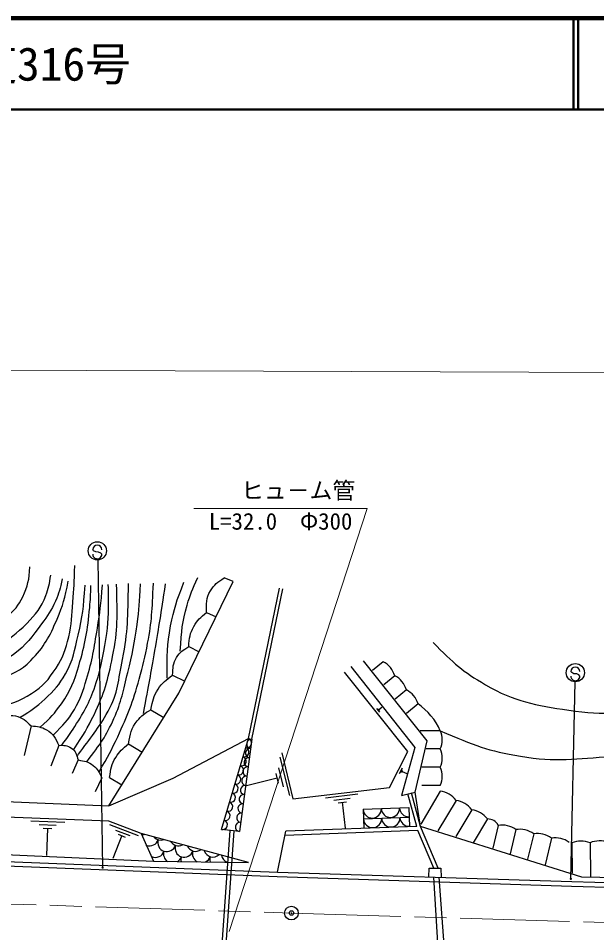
# Model space of a CAD drawing. Units: millimetres, scale not verified. Extents: x 40000 to 680000, y 20000 to 380000.
# Drawn here: x 236882 to 300278, y 279850 to 380000 of the extents above; entities that cross this region are included whole.
import ezdxf
from ezdxf.enums import TextEntityAlignment as Align

# ---------------------------------------------------------------- set-up
doc = ezdxf.new("R2010")
doc.units = ezdxf.units.MM
doc.header["$LTSCALE"] = 1000
doc.header["$PDMODE"] = 32
doc.header["$PDSIZE"] = 500
doc.linetypes.add('CHAIN', pattern=[18.5, 12, -1.5, 3.5, -1.5])
for name, color, linetype, lineweight in [('S-BGD', 7, 'Continuous', 25), ('S-BMK', 2, 'CHAIN', 13), ('S-BMK-SRVR', 3, 'Continuous', 25), ('S-STR-HTXT', 7, 'Continuous', 13), ('S-STR-STRC', 7, 'Continuous', 25), ('S-TTL', 2, 'Continuous', 140), ('S-TTL-LINE', 7, 'Continuous', 50)]:
    doc.layers.add(name, color=color, linetype=linetype, lineweight=lineweight)
doc.layers.add('S-TTL-TXT', color=7, linetype='Continuous')
doc.styles.add('ＭＳ ゴシック', font='')
doc.styles.get('ＭＳ ゴシック').set_extended_font_data('MS Gothic')

msp = doc.modelspace()

# ---------------------------------------------------------------- hatches: boundary and pattern name
at = {"layer": 'S-STR-STRC'}
for points in [[(246165, 287100), (246144, 287105), (246122, 287106), (246101, 287104), (246080, 287097), (246060, 287088), (246043, 287075), (246028, 287059), (246016, 287041), (246007, 287021), (246002, 286999), (246001, 286978), (246004, 286956), (246010, 286935), (246020, 286916), (246033, 286898), (246048, 286883), (246067, 286871), (246087, 286863), (246108, 286858), (246130, 286856), (246151, 286859), (246172, 286865), (246192, 286875), (246209, 286888), (246224, 286904), (246236, 286922), (246245, 286942), (246250, 286963), (246251, 286985), (246248, 287007), (246242, 287028), (246232, 287047), (246219, 287065), (246203, 287079), (246185, 287091)], [(297481, 285863), (297459, 285868), (297438, 285869), (297416, 285867), (297395, 285861), (297376, 285851), (297358, 285838), (297343, 285822), (297331, 285804), (297323, 285784), (297318, 285763), (297316, 285741), (297319, 285719), (297325, 285698), (297335, 285679), (297348, 285661), (297364, 285646), (297382, 285634), (297402, 285626), (297423, 285621), (297445, 285620), (297467, 285622), (297488, 285628), (297507, 285638), (297525, 285651), (297540, 285667), (297551, 285685), (297560, 285705), (297565, 285727), (297566, 285748), (297564, 285770), (297558, 285791), (297548, 285810), (297535, 285828), (297519, 285843), (297501, 285855)]]:
    msp.add_hatch(color=256, dxfattribs=at).paths.add_polyline_path(points)

# ---------------------------------------------------------------- linework, layer by layer
at = {"layer": 'S-BGD'}
for p, q in [((260440, 318307), (259453, 318711)), ((254493, 306074), (260440, 318307)), ((262101, 301115), (265505, 317574)), ((262482, 301036), (265886, 317495)), ((257523, 314920), (258563, 314446)), ((255558, 311182), (256696, 310606)), ((281702, 300871), (274728, 309617)), ((281702, 300871), (274728, 309617)), ((276867, 309533), (275697, 308563)), ((273318, 309010), (280344, 300124)), ((253802, 308069), (255131, 307386)), ((279561, 299685), (272640, 308380)), ((278143, 307994), (276944, 306999)), ((246805, 293755), (254493, 306074)), ((279420, 306454), (278191, 305435)), ((276414, 304282), (276730, 304534)), ((280696, 304914), (279437, 303871)), ((251419, 304278), (252826, 303403)), ((276493, 304022), (276178, 304417)), ((276453, 304152), (276296, 304350)), ((276454, 304233), (276375, 304332)), ((238302, 302493), (237537, 299241)), ((283135, 301973), (280923, 301973)), ((248967, 300539), (250464, 299618)), ((253859, 296779), (262101, 301115)), ((259153, 291171), (262101, 301115)), ((262482, 301036), (261109, 290930)), ((280380, 295254), (281702, 300871)), ((280380, 295254), (281702, 300871)), ((241345, 300371), (240441, 298076)), ((265754, 299552), (266989, 294521)), ((277561, 295755), (279561, 299685)), ((280344, 300124), (278883, 294867)), ((283135, 299973), (281590, 299973)), ((243432, 298771), (242771, 297293)), ((265565, 299063), (266595, 294866)), ((265403, 297911), (265918, 295812)), ((278671, 297274), (278986, 297894)), ((278812, 297398), (278970, 297708)), ((278913, 297444), (278992, 297599)), ((278953, 297521), (279449, 297269)), ((283135, 297973), (281120, 297973)), ((246023, 296824), (245327, 295276)), ((246805, 293755), (253859, 296779)), ((246881, 296853), (248244, 296061)), ((265241, 296759), (261883, 295935)), ((265112, 297283), (265369, 296234)), ((266989, 294521), (277561, 295755)), ((283135, 295973), (281120, 295973)), ((223617, 294739), (246805, 293755)), ((270537, 294633), (274083, 295047)), ((271465, 294382), (273238, 294589)), ((278883, 294867), (280380, 295254)), ((280548, 291483), (279593, 295050)), ((280962, 291498), (279985, 295152)), ((280962, 291498), (280380, 295254)), ((283135, 295358), (280991, 291731)), ((271949, 294079), (272836, 294183)), ((272393, 294131), (272724, 291294)), ((274674, 293368), (279671, 293552)), ((279671, 293552), (279748, 291454)), ((284856, 294340), (282879, 290996)), ((246789, 292065), (224774, 292906)), ((274674, 293368), (274752, 291269)), ((274713, 292319), (279710, 292503)), ((286578, 293322), (284837, 290378)), ((238256, 292091), (241974, 291949)), ((239171, 291684), (241030, 291612)), ((250336, 290709), (246789, 292065)), ((246889, 291705), (250021, 290508)), ((280548, 291483), (266190, 290954)), ((298633, 285925), (280962, 291498)), ((282913, 286927), (280962, 291498)), ((288299, 292304), (286745, 289675)), ((289480, 291607), (288882, 289105)), ((239622, 291294), (240551, 291258)), ((240086, 291276), (239973, 288301)), ((248216, 290480), (247258, 287975)), ((247552, 291093), (249118, 290494)), ((247824, 290630), (248607, 290331)), ((250336, 290709), (251718, 287683)), ((262131, 287540), (250336, 290709)), ((260061, 291059), (257997, 261397)), ((260499, 291006), (258460, 261700)), ((261109, 290930), (259153, 291171)), ((265283, 286496), (266190, 290954)), ((280668, 291034), (266097, 290497)), ((282419, 286930), (280668, 291034)), ((291425, 291142), (290794, 288502)), ((293370, 290677), (292706, 287899)), ((295315, 290212), (294618, 287296)), ((297554, 289677), (297587, 286355)), ((299554, 289697), (299590, 286014)), ((225191, 288853), (251718, 287683)), ((220025, 287762), (265265, 285996)), ((220043, 288262), (265283, 286496)), ((251718, 287683), (262131, 287540)), ((265283, 286496), (297535, 285447)), ((281886, 285956), (281916, 286933)), ((281916, 286933), (283192, 286925)), ((283192, 286925), (283214, 285913)), ((265265, 285996), (297520, 284947)), ((283305, 271338), (282431, 285938)), ((282975, 285920), (284027, 271325)), ((297535, 285447), (313408, 285008)), ((311584, 285769), (298633, 285925)), ((297520, 284947), (313394, 284508))]:
    msp.add_line(p, q, dxfattribs=at)
for centre, radius, start, end in [((275657, 307232), 2600, 17.0409, 62.28063), ((276934, 305692), 2600, 17.0409, 62.28063), ((278210, 304152), 2600, 17.0409, 62.28063), ((276564, 299007), 7209, 24.29504, 55.02648), ((280735, 300973), 2600, 337.38014, 22.61986), ((261936, 300623), 519, 255.576, 71.39509), ((262423, 300530), 510, 83.39247, 261.14076), ((261641, 299629), 519, 255.576, 71.39509), ((262286, 299519), 510, 83.39247, 261.14076), ((280735, 298973), 2600, 337.38014, 22.61986), ((261346, 298634), 519, 255.576, 71.39509), ((262148, 298508), 510, 83.39247, 261.14076), ((261051, 297640), 519, 255.576, 71.39509), ((262011, 297498), 510, 83.39247, 261.14076), ((280735, 296973), 2600, 337.38014, 22.61986), ((260756, 296646), 519, 255.576, 71.39509), ((261874, 296487), 510, 83.39247, 261.14076), ((260462, 295651), 519, 255.576, 71.39509), ((261737, 295477), 510, 83.39247, 261.14076), ((260167, 294657), 519, 255.576, 71.39509), ((261600, 294466), 510, 83.39247, 261.14076), ((282774, 292783), 2600, 36.78877, 82.0285), ((259872, 293662), 519, 255.576, 71.39509), ((261462, 293456), 510, 83.39247, 261.14076), ((275674, 293405), 1000, 182.1123, 2.1123), ((277672, 293478), 1000, 182.1123, 2.1123), ((279671, 293552), 1000, 182.1123, 272.1123), ((284496, 291765), 2600, 36.78877, 82.0285), ((259577, 292668), 519, 255.576, 71.39509), ((261325, 292445), 510, 83.39247, 261.14076), ((277711, 292429), 1000, 182.1123, 2.1123), ((279710, 292503), 1000, 182.1123, 272.07339), ((286217, 290747), 2600, 36.78877, 82.0285), ((259282, 291674), 519, 255.576, 71.39509), ((261188, 291434), 510, 83.39247, 261.14076), ((275712, 292355), 1000, 182.1123, 2.1123), ((288344, 291033), 1272, 26.79993, 92.01734), ((289894, 289040), 2600, 53.93727, 99.177), ((250617, 291613), 1000, 255.4337, 273.86277), ((291840, 288575), 2600, 53.93727, 99.177), ((293785, 288110), 2600, 53.93727, 99.177), ((251259, 290353), 1000, 250.82322, 342), ((252519, 290995), 1000, 222.39121, 287.53348), ((253161, 289735), 1000, 162, 342), ((254421, 290377), 1000, 212.63965, 297.28503), ((295730, 287645), 2600, 53.93727, 99.177), ((298578, 287287), 2600, 67.94729, 113.18702), ((300577, 287307), 2600, 67.94729, 113.18702), ((249999, 289711), 1000, 340.7453, 342), ((251901, 289093), 1000, 162, 163.28537), ((251901, 289093), 1000, 245.82562, 342), ((253803, 288475), 1000, 162, 234.3351), ((255063, 289117), 1000, 162, 342), ((256323, 289759), 1000, 204.45693, 305.46776), ((256965, 288499), 1000, 162, 241.81009), ((258225, 289141), 1000, 197.14676, 312.77793), ((250641, 288451), 1000, 335.956, 342), ((252543, 287833), 1000, 162, 168.84011), ((253803, 288475), 1000, 304.09151, 342), ((255705, 287857), 1000, 162, 192.42265), ((256965, 288499), 1000, 296.61652, 342), ((258867, 287881), 1000, 162, 196.42661), ((260127, 288523), 1000, 190.38465, 252)]:
    msp.add_arc(centre, radius, start, end, dxfattribs=at)
for points, knots in [([(206384, 322053), (207826, 320868), (208248, 320544), (209491, 319642), (211218, 318390), (212220, 317726), (214079, 316683), (216432, 315363), (217807, 314716), (220293, 313669), (221975, 312960), (222914, 312519), (224681, 312063), (226308, 311644), (227270, 311305), (228941, 311472), (230818, 311659), (231898, 312072), (233497, 313072), (235242, 314162), (236509, 314770), (237375, 316636), (237928, 317827), (238081, 318518), (238158, 319906)], [0, 0, 0, 0, 1, 1, 1, 2, 2, 2, 3, 3, 3, 4, 4, 4, 5, 5, 5, 6, 6, 6, 7, 7, 7, 8, 8, 8, 8]), ([(204476, 321053), (205983, 319780), (206478, 319312), (207954, 318497), (209074, 317879), (209782, 317694), (210945, 317158), (212112, 316620), (212759, 316304), (213918, 315750), (215735, 314880), (216743, 314373), (218561, 313506), (220648, 312511), (221788, 311886), (223917, 310985), (225129, 310472), (225777, 310055), (227065, 309785), (228348, 309516), (229128, 309477), (230421, 309698), (232120, 309988), (233057, 310383), (234560, 311228), (235957, 312014), (236681, 312595), (237811, 313732), (238827, 314755), (239395, 315425), (239898, 316776), (240213, 317620), (240315, 318015), (240437, 319019)], [0, 0, 0, 0, 1, 1, 1, 2, 2, 2, 3, 3, 3, 4, 4, 4, 5, 5, 5, 6, 6, 6, 7, 7, 7, 8, 8, 8, 9, 9, 9, 10, 10, 10, 11, 11, 11, 11]), ([(202070, 318628), (202135, 318527), (202163, 318499), (202226, 318419), (202843, 317630), (203374, 317356), (204156, 316732), (205139, 315948), (205844, 315732), (206939, 315115), (209783, 313512), (211333, 312527), (214277, 311115), (216833, 309890), (218326, 309337), (220920, 308194), (223605, 307010), (224982, 306008), (227789, 305151), (228573, 304911), (229023, 304775), (229841, 304699), (231667, 304529), (232740, 304202), (234536, 304577), (236089, 304901), (236991, 305180), (238327, 306038), (239600, 306855), (240195, 307553), (241022, 308820), (241811, 310029), (242053, 310847), (242413, 312246), (242786, 313696), (242736, 314562), (242865, 316054), (243000, 317612), (243015, 318142), (243074, 320053)], [0, 0, 0, 0, 1, 1, 1, 2, 2, 2, 3, 3, 3, 4, 4, 4, 5, 5, 5, 6, 6, 6, 7, 7, 7, 8, 8, 8, 9, 9, 9, 10, 10, 10, 11, 11, 11, 12, 12, 12, 13, 13, 13, 13]), ([(241689, 318619), (241453, 317490), (241353, 317085), (240959, 316167), (240508, 315119), (240116, 314590), (239429, 313680), (238360, 312264), (237798, 311374), (236368, 310324), (235064, 309366), (234125, 309103), (232560, 308689), (231235, 308340), (230430, 308282), (229065, 308394), (227042, 308559), (225995, 309184), (224074, 309837), (222365, 310418), (221483, 310942), (219813, 311628), (217530, 312566), (216222, 313022), (213953, 313993), (212391, 314662), (211505, 315019), (210006, 315819), (208174, 316796), (207164, 317435), (205624, 318827), (205032, 319362), (204802, 319558), (204163, 320253)], [0, 0, 0, 0, 1, 1, 1, 2, 2, 2, 3, 3, 3, 4, 4, 4, 5, 5, 5, 6, 6, 6, 7, 7, 7, 8, 8, 8, 9, 9, 9, 10, 10, 10, 11, 11, 11, 11]), ([(203589, 319280), (204360, 318366), (204664, 318071), (205450, 317402), (206690, 316345), (207601, 316042), (209032, 315263), (210726, 314340), (211703, 313871), (213466, 313089), (214789, 312502), (215575, 312279), (216892, 311680), (218775, 310824), (219755, 310189), (221622, 309298), (223753, 308281), (224887, 307555), (227117, 306777), (227549, 306626), (227791, 306510), (228247, 306464), (228998, 306388), (229428, 306460), (230177, 306551), (231978, 306767), (233064, 306778), (234716, 307524), (236191, 308190), (237136, 308503), (238263, 309663), (239726, 311167), (240311, 312272), (241133, 314202), (241794, 315754), (241976, 316440), (242367, 318341)], [0, 0, 0, 0, 1, 1, 1, 2, 2, 2, 3, 3, 3, 4, 4, 4, 5, 5, 5, 6, 6, 6, 7, 7, 7, 8, 8, 8, 9, 9, 9, 10, 10, 10, 11, 11, 11, 12, 12, 12, 12]), ([(254638, 310668), (254814, 312993), (254804, 313816), (255386, 315728), (255752, 316934), (255924, 317406), (256551, 318736)], [0, 0, 0, 0, 1, 1, 1, 2, 2, 2, 2]), ([(257523, 314920), (257505, 315901), (257463, 316478), (257940, 317285), (258353, 317985), (258735, 318258), (259453, 318711)], [0, 0, 0, 0, 1, 1, 1, 2, 2, 2, 2]), ([(237089, 303453), (238378, 304250), (238833, 304543), (239790, 305436), (240816, 306393), (241375, 306993), (242068, 308212), (242929, 309727), (243024, 310764), (243442, 312455), (243959, 314547), (244000, 315373), (244224, 317916)], [0, 0, 0, 0, 1, 1, 1, 2, 2, 2, 3, 3, 3, 4, 4, 4, 4]), ([(239299, 302361), (240435, 303404), (240834, 303829), (241612, 304934), (242638, 306394), (242996, 307381), (243507, 309091), (244234, 311521), (244491, 312945), (244707, 315472), (244788, 316415), (244827, 316755), (244846, 317890)], [0, 0, 0, 0, 1, 1, 1, 2, 2, 2, 3, 3, 3, 4, 4, 4, 4]), ([(240696, 301502), (241849, 302640), (242299, 303078), (243026, 304300), (243738, 305497), (243965, 306270), (244365, 307604), (245005, 309739), (245197, 310985), (245547, 313186), (245842, 315037), (245914, 315685), (246121, 317951)], [0, 0, 0, 0, 1, 1, 1, 2, 2, 2, 3, 3, 3, 4, 4, 4, 4]), ([(241649, 300392), (242358, 301307), (242551, 301614), (243075, 302432), (244204, 304194), (244781, 305254), (245429, 307243), (246013, 309038), (246166, 310099), (246472, 311962), (246771, 313784), (246779, 314833), (246773, 316680), (246772, 317196), (246778, 317374), (246750, 318002)], [0, 0, 0, 0, 1, 1, 1, 2, 2, 2, 3, 3, 3, 4, 4, 4, 5, 5, 5, 5]), ([(242956, 299931), (244091, 301584), (244429, 302179), (245182, 303722), (246330, 306073), (246698, 307539), (247217, 310104), (247832, 313144), (247744, 314446), (247652, 318033)], [0, 0, 0, 0, 1, 1, 1, 2, 2, 2, 3, 3, 3, 3]), ([(243322, 299153), (243407, 299270), (243428, 299301), (243496, 299396), (244791, 301215), (245644, 302158), (246730, 304109), (247847, 306116), (247839, 307526), (248295, 309778), (248942, 312977), (248884, 314263), (248956, 318107)], [0, 0, 0, 0, 1, 1, 1, 2, 2, 2, 3, 3, 3, 4, 4, 4, 4]), ([(244391, 298573), (245909, 300588), (246480, 301321), (247370, 303321), (248205, 305197), (248401, 306359), (248883, 308355), (249376, 310392), (249626, 311546), (249901, 313624), (250129, 315348), (250176, 315959), (250292, 318058)], [0, 0, 0, 0, 1, 1, 1, 2, 2, 2, 3, 3, 3, 4, 4, 4, 4]), ([(245739, 297481), (246768, 299236), (247050, 299785), (247779, 301318), (248909, 303693), (249418, 305095), (250138, 307624), (250570, 309141), (250766, 310005), (251060, 311554), (251541, 314096), (251534, 315051), (251703, 318145)], [0, 0, 0, 0, 1, 1, 1, 2, 2, 2, 3, 3, 3, 4, 4, 4, 4]), ([(250595, 303868), (251230, 307209), (251393, 308073), (251860, 310776), (252350, 313614), (252489, 314526), (253034, 318054)], [0, 0, 0, 0, 1, 1, 1, 2, 2, 2, 2]), ([(253212, 307746), (253187, 310345), (253150, 311259), (253577, 313450), (253952, 315373), (254215, 316122), (255038, 318249)], [0, 0, 0, 0, 1, 1, 1, 2, 2, 2, 2]), ([(255558, 311182), (255648, 312142), (255676, 312616), (256114, 313390), (256514, 314097), (256834, 314371), (257523, 314920)], [0, 0, 0, 0, 1, 1, 1, 2, 2, 2, 2]), ([(282348, 311649), (284590, 309338), (285595, 308457), (288086, 307006), (291308, 305128), (293532, 304792), (297216, 304215), (301193, 303592), (303523, 303966), (307519, 304450), (311966, 304988), (314481, 305351), (318787, 306588), (320503, 307081), (321123, 307243), (323143, 307971)], [0, 0, 0, 0, 1, 1, 1, 2, 2, 2, 3, 3, 3, 4, 4, 4, 5, 5, 5, 5]), ([(253802, 308069), (253829, 308881), (253826, 309344), (254236, 309999), (254604, 310586), (254934, 310806), (255558, 311182)], [0, 0, 0, 0, 1, 1, 1, 2, 2, 2, 2]), ([(283135, 301973), (286910, 300351), (288374, 299763), (291930, 299171), (295790, 298528), (298045, 298887), (301947, 299171), (306366, 299492), (308791, 300140), (313176, 300775), (316936, 301320), (319091, 301361), (322801, 302183), (328293, 303401), (331248, 304569), (336651, 306135), (341287, 307478), (343750, 308803), (348507, 309617), (352458, 310294), (354711, 310693), (358719, 310635), (360478, 310609), (361132, 310610), (363218, 310400)], [0, 0, 0, 0, 1, 1, 1, 2, 2, 2, 3, 3, 3, 4, 4, 4, 5, 5, 5, 6, 6, 6, 7, 7, 7, 8, 8, 8, 8]), ([(251419, 304278), (251612, 305274), (251692, 305746), (252202, 306521), (252680, 307248), (253031, 307514), (253802, 308069)], [0, 0, 0, 0, 1, 1, 1, 2, 2, 2, 2]), ([(234581, 303275), (235334, 303567), (235803, 303746), (236576, 303588), (237358, 303429), (237720, 303068), (238302, 302493)], [0, 0, 0, 0, 1, 1, 1, 2, 2, 2, 2]), ([(248967, 300539), (249187, 301641), (249244, 302236), (249906, 303043), (250390, 303633), (250708, 303869), (251419, 304278)], [0, 0, 0, 0, 1, 1, 1, 2, 2, 2, 2]), ([(238302, 302493), (239001, 302457), (239380, 302400), (239967, 302075), (240716, 301661), (240928, 301162), (241345, 300371)], [0, 0, 0, 0, 1, 1, 1, 2, 2, 2, 2]), ([(246881, 296853), (247036, 297822), (247091, 298280), (247559, 299044), (247978, 299728), (248280, 299991), (248967, 300539)], [0, 0, 0, 0, 1, 1, 1, 2, 2, 2, 2]), ([(241345, 300371), (241882, 300386), (242253, 300384), (242697, 300076), (243177, 299742), (243277, 299332), (243432, 298771)], [0, 0, 0, 0, 1, 1, 1, 2, 2, 2, 2]), ([(243432, 298771), (244150, 298652), (244559, 298599), (245097, 298163), (245591, 297763), (245751, 297435), (246023, 296824)], [0, 0, 0, 0, 1, 1, 1, 2, 2, 2, 2])]:
    msp.add_open_spline(points, degree=3, knots=knots, dxfattribs=at)
at = {"layer": 'S-BMK'}
for p, q in [((226845, 283279), (266825, 282004)), ((266825, 282004), (366778, 278949))]:
    msp.add_line(p, q, dxfattribs=at)
at = {"layer": 'S-BMK-SRVR'}
msp.add_circle((266825, 282004), 750, dxfattribs=at)
msp.add_point((266825, 282004), dxfattribs=at)
at = {"layer": 'S-STR-HTXT'}
for p, q in [((156379, 341736), (556087, 340262)), ((256132, 326324), (275132, 326324)), ((260000, 280000), (275132, 326324))]:
    msp.add_line(p, q, dxfattribs=at)
at = {"layer": 'S-STR-STRC'}
for p, q in [((245144, 321686), (245045, 321804)), ((245389, 321547), (245144, 321686)), ((245690, 321545), (245389, 321547)), ((245935, 321433), (245690, 321545)), ((245612, 320678), (246128, 286969)), ((246041, 321297), (245935, 321433)), ((297534, 308337), (297435, 308455)), ((297779, 308197), (297534, 308337)), ((298080, 308195), (297779, 308197)), ((298325, 308083), (298080, 308195)), ((298431, 307947), (298325, 308083)), ((297444, 285732), (297897, 307326))]:
    msp.add_line(p, q, dxfattribs=at)
for centre in [(245544, 321675), (297934, 308326)]:
    msp.add_circle(centre, 1000, dxfattribs=at)
for centre, start, end in [((245545, 321800), 359.55488, 179.55488), ((245541, 321300), 179.55488, 359.55488), ((297935, 308451), 359.55488, 179.55488), ((297931, 307951), 179.55488, 359.55488)]:
    msp.add_arc(centre, 500, start, end, dxfattribs=at)
at = {"layer": 'S-TTL'}
msp.add_line((680000, 380000), (40000, 380000), dxfattribs=at)
at = {"layer": 'S-TTL-LINE'}
for p, q in [((297750, 380000), (297750, 370000)), ((298250, 380000), (298250, 370000)), ((40000, 370000), (680000, 370000))]:
    msp.add_line(p, q, dxfattribs=at)

# ---------------------------------------------------------------- texts
at = {"layer": 'S-STR-HTXT', "style": 'ＭＳ ゴシック'}
msp.add_text('ヒュ－ム管', height=1833, dxfattribs=at).set_placement((261302, 326824), align=Align.BOTTOM_LEFT)
msp.add_text('L=32.0\u3000Φ300', height=1833, dxfattribs=at).set_placement((265632, 325824), align=Align.TOP_CENTER)
at = {"layer": 'S-TTL-TXT', "style": 'ＭＳ ゴシック'}
msp.add_text('一般国道316号', height=3666, dxfattribs=at).set_placement((216734, 375000), align=Align.MIDDLE_LEFT)

doc.saveas('drawing.dxf')
